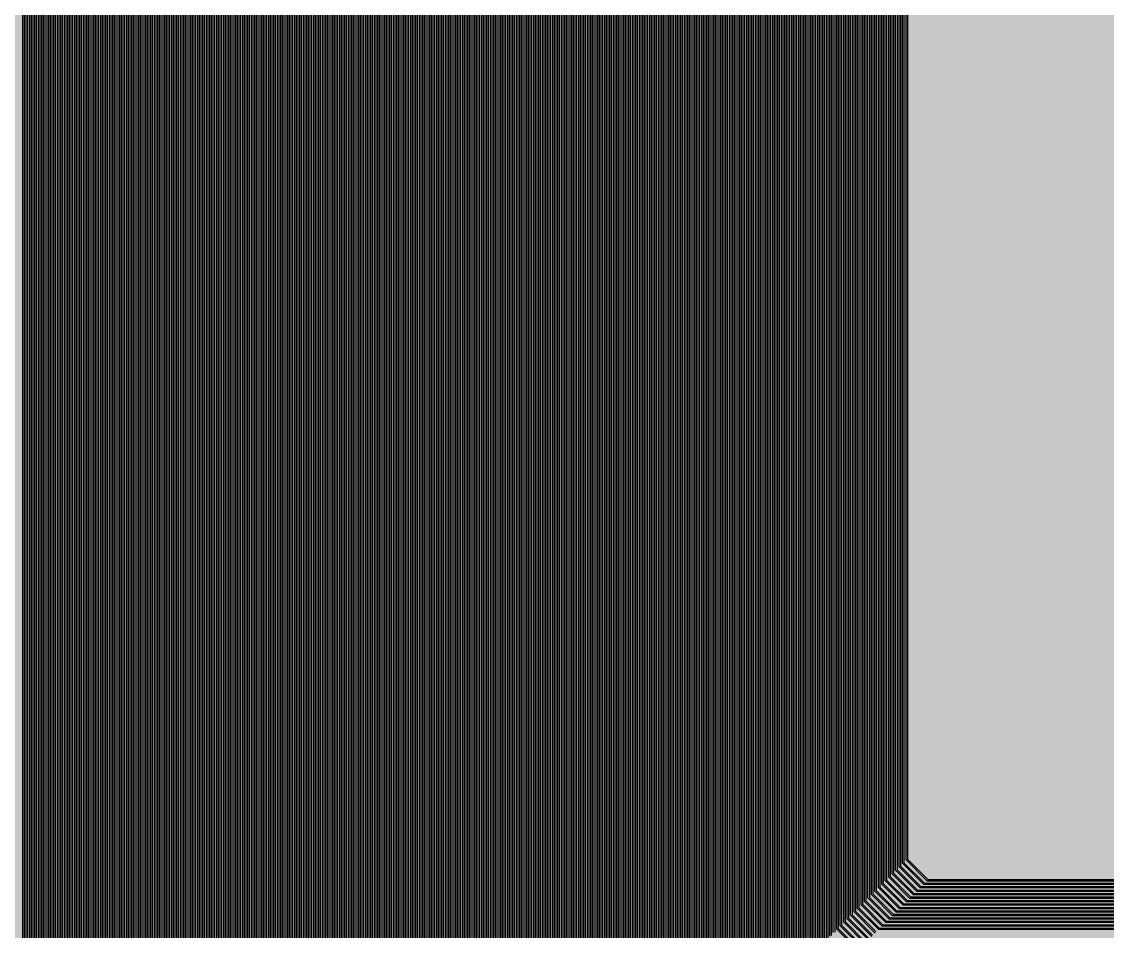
# Model space of a CAD drawing. Header units: metres. Extents: x -7220 to 10980, y -29667 to 1833.
# Drawn here: x 1880 to 3447, y -19165 to -17853 of the extents above; entities that cross this region are included whole.
import ezdxf

# ---------------------------------------------------------------- set-up
doc = ezdxf.new("R2010")
doc.units = ezdxf.units.M
doc.layers.add('Metal1', color=4, linetype='CONTINUOUS')
doc.layers.add('Polyimide', color=7, linetype='CONTINUOUS')

msp = doc.modelspace()

# ---------------------------------------------------------------- hatches: boundary and pattern name
at = {"layer": 'Polyimide'}
msp.add_hatch(color=7, dxfattribs=at).paths.add_polyline_path([(4099.4, -13861.6), (4142.6, -14152.8), (4214.2, -14438.4), (4313.4, -14715.5), (4439.2, -14981.7), (4590.6, -15234.2), (4766, -15470.7), (4963.7, -15688.8), (5181.8, -15886.5), (5418.3, -16061.9), (5670.8, -16213.3), (5936.9, -16339.1), (6214.1, -16438.3), (6499.7, -16509.9), (6790.9, -16553.1), (7085, -16567.5), (9980.4, -16567.5), (10058.8, -16571.4), (10136.4, -16582.9), (10212.6, -16601.9), (10286.5, -16628.4), (10357.5, -16662), (10424.8, -16702.3), (10487.9, -16749.1), (10546.1, -16801.8), (10598.8, -16860), (10645.6, -16923), (10685.9, -16990.4), (10719.5, -17061.4), (10745.9, -17135.3), (10765, -17211.4), (10776.5, -17289.1), (10780.4, -17367.5), (10780.4, -21957.3), (10741.6, -22012.9), (10706, -22070.6), (10673.6, -22130.1), (10644.5, -22191.4), (10618.9, -22254.2), (10596.8, -22318.2), (10578.3, -22383.5), (10563.4, -22449.6), (10552.2, -22516.5), (10544.7, -22583.8), (10541, -22651.5), (10541, -22719.3), (10544.7, -22787), (10552.2, -22854.4), (10563.4, -22921.2), (10578.3, -22987.4), (10596.8, -23052.6), (10618.9, -23116.7), (10644.5, -23179.5), (10673.6, -23240.7), (10706, -23300.3), (10741.6, -23357.9), (10780.4, -23413.5), (10780.4, -28667.5), (10776.5, -28745.9), (10765, -28823.6), (10745.9, -28899.7), (10719.5, -28973.6), (10685.9, -29044.6), (10645.6, -29112), (10598.8, -29175), (10546.1, -29233.2), (10487.9, -29285.9), (10424.8, -29332.7), (10357.5, -29373), (10286.5, -29406.6), (10212.6, -29433.1), (10136.4, -29452.1), (10058.8, -29463.6), (9980.4, -29467.5), (-6219.6, -29467.5), (-6298, -29463.6), (-6375.7, -29452.1), (-6451.9, -29433.1), (-6525.8, -29406.6), (-6596.7, -29373), (-6664.1, -29332.7), (-6727.1, -29285.9), (-6785.3, -29233.2), (-6838, -29175), (-6884.8, -29112), (-6925.2, -29044.6), (-6958.7, -28973.6), (-6985.2, -28899.7), (-7004.3, -28823.6), (-7015.8, -28745.9), (-7019.6, -28667.5), (-7019.6, -23426.3), (-6979.4, -23370.1), (-6942.3, -23311.6), (-6908.7, -23251.2), (-6878.5, -23189), (-6851.8, -23125.1), (-6828.8, -23059.9), (-6809.5, -22993.4), (-6794, -22926), (-6782.4, -22857.8), (-6774.6, -22789.1), (-6770.7, -22720), (-6770.7, -22650.8), (-6774.6, -22581.8), (-6782.4, -22513), (-6794, -22444.8), (-6809.5, -22377.4), (-6828.8, -22311), (-6851.8, -22245.7), (-6878.5, -22181.9), (-6908.7, -22119.7), (-6942.3, -22059.2), (-6979.4, -22000.8), (-7019.6, -21944.5), (-7019.6, -17367.5), (-7015.8, -17289.1), (-7004.3, -17211.4), (-6985.2, -17135.3), (-6958.7, -17061.4), (-6925.2, -16990.4), (-6884.8, -16923), (-6838, -16860), (-6785.3, -16801.8), (-6727.1, -16749.1), (-6664.1, -16702.3), (-6596.7, -16662), (-6525.8, -16628.4), (-6451.9, -16601.9), (-6375.7, -16582.9), (-6298, -16571.4), (-6219.6, -16567.5), (-3314, -16567.5), (-3019.9, -16553.1), (-2728.7, -16509.9), (-2443.1, -16438.3), (-2165.9, -16339.1), (-1899.8, -16213.3), (-1647.3, -16061.9), (-1410.8, -15886.5), (-1192.7, -15688.8), (-995, -15470.7), (-819.6, -15234.2), (-668.2, -14981.7), (-542.4, -14715.5), (-443.2, -14438.4), (-371.6, -14152.8), (-328.4, -13861.6), (-314, -13567.5), (-314, -13373.5), (-317.5, -13328.1), (-327.7, -13283.8), (-344.6, -13241.5), (-367.6, -13202.3), (-396.4, -13167), (-430.1, -13136.5), (-468, -13111.4), (-509.3, -13092.3), (-509.3, -13092.3), (-578.2, -13061.3), (-642.2, -13021.2), (-700.3, -12973), (-751.3, -12917.3), (-794.4, -12855.3), (-828.7, -12788.1), (-853.7, -12716.8), (-868.9, -12642.8), (-874, -12567.5), (-868.9, -12492.2), (-853.7, -12418.2), (-828.7, -12346.9), (-794.4, -12279.7), (-751.3, -12217.7), (-700.3, -12162), (-642.2, -12113.8), (-578.2, -12073.7), (-509.3, -12042.7), (-509.3, -12042.7), (-468, -12023.6), (-430.1, -11998.5), (-396.4, -11968), (-367.6, -11932.7), (-344.6, -11893.5), (-327.7, -11851.2), (-317.5, -11806.9), (-314, -11761.5), (-314, -11074.3), (-317.5, -11028.9), (-327.7, -10984.6), (-344.6, -10942.4), (-367.6, -10903.1), (-396.4, -10867.8), (-430.1, -10837.3), (-468, -10812.2), (-509.3, -10793.2), (-509.3, -10793.2), (-578.2, -10762.1), (-642.2, -10722.1), (-700.3, -10673.8), (-751.3, -10618.1), (-794.4, -10556.1), (-828.7, -10488.9), (-853.7, -10417.6), (-868.9, -10343.7), (-874, -10268.3), (-868.9, -10193), (-853.7, -10119), (-828.7, -10047.8), (-794.4, -9980.5), (-751.3, -9918.5), (-700.3, -9862.9), (-642.2, -9814.6), (-578.2, -9774.6), (-509.3, -9743.5), (-509.3, -9743.5), (-468, -9724.5), (-430.1, -9699.4), (-396.4, -9668.8), (-367.6, -9633.5), (-344.6, -9594.3), (-327.7, -9552), (-317.5, -9507.7), (-314, -9462.4), (-314, -8775.1), (-317.5, -8729.8), (-327.7, -8685.5), (-344.6, -8643.2), (-367.6, -8604), (-396.4, -8568.7), (-430.1, -8538.1), (-468, -8513), (-509.3, -8494), (-509.3, -8494), (-578.2, -8462.9), (-642.2, -8422.9), (-700.3, -8374.6), (-751.3, -8319), (-794.4, -8257), (-828.7, -8189.7), (-853.7, -8118.5), (-868.9, -8044.5), (-874, -7969.2), (-868.9, -7893.8), (-853.7, -7819.9), (-828.7, -7748.6), (-794.4, -7681.4), (-751.3, -7619.4), (-700.3, -7563.7), (-642.2, -7515.4), (-578.2, -7475.4), (-509.3, -7444.3), (-509.3, -7444.3), (-468, -7425.3), (-430.1, -7400.2), (-396.4, -7369.7), (-367.6, -7334.4), (-344.6, -7295.1), (-327.7, -7252.9), (-317.5, -7208.6), (-314, -7163.2), (-314, -6476), (-317.5, -6430.6), (-327.7, -6386.3), (-344.6, -6344), (-367.6, -6304.8), (-396.4, -6269.5), (-430.1, -6239), (-468, -6213.9), (-509.3, -6194.8), (-509.3, -6194.8), (-578.2, -6163.8), (-642.2, -6123.7), (-700.3, -6075.5), (-751.3, -6019.8), (-794.4, -5957.8), (-828.7, -5890.6), (-853.7, -5819.3), (-868.9, -5745.3), (-874, -5670), (-868.9, -5594.7), (-853.7, -5520.7), (-828.7, -5449.4), (-794.4, -5382.2), (-751.3, -5320.2), (-700.3, -5264.5), (-642.2, -5216.3), (-578.2, -5176.2), (-509.3, -5145.2), (-509.3, -5145.2), (-468, -5126.1), (-430.1, -5101), (-396.4, -5070.5), (-367.6, -5035.2), (-344.6, -4996), (-327.7, -4953.7), (-317.5, -4909.4), (-314, -4864), (-314, 380), (-314, 1532.5), (-269, 1532.5), (-268.8, 1525.6), (-268.1, 1518.8), (-267, 1512), (-265.4, 1505.3), (-263.4, 1498.7), (-261, 1492.3), (-258.2, 1486.1), (-254.9, 1480), (-251.3, 1474.2), (-247.3, 1468.6), (-242.9, 1463.3), (-238.2, 1458.3), (-233.2, 1453.6), (-227.9, 1449.2), (-222.3, 1445.2), (-216.5, 1441.6), (-210.4, 1438.3), (-204.2, 1435.5), (-197.8, 1433.1), (-191.2, 1431.1), (-184.5, 1429.5), (-177.7, 1428.4), (-170.9, 1427.7), (-164, 1427.5), (-157.1, 1427.7), (-150.3, 1428.4), (-143.5, 1429.5), (-136.8, 1431.1), (-130.2, 1433.1), (-123.8, 1435.5), (-117.6, 1438.3), (-111.5, 1441.6), (-105.7, 1445.2), (-100.1, 1449.2), (-94.8, 1453.6), (-89.8, 1458.3), (-85.1, 1463.3), (-80.7, 1468.6), (-76.7, 1474.2), (-73.1, 1480), (-69.8, 1486.1), (-67, 1492.3), (-64.6, 1498.7), (-62.6, 1505.3), (-61, 1512), (-59.9, 1518.8), (-59.2, 1525.6), (-59, 1532.5), (1786, 1532.5), (3835, 1532.5), (3835.2, 1539), (3835.9, 1545.6), (3836.9, 1552), (3838.4, 1558.4), (3840.3, 1564.6), (3842.6, 1570.8), (3845.3, 1576.7), (3848.4, 1582.5), (3851.9, 1588.1), (3855.7, 1593.4), (3859.8, 1598.4), (3864.3, 1603.2), (3869.1, 1607.7), (3874.1, 1611.8), (3879.4, 1615.6), (3885, 1619.1), (3890.8, 1622.2), (3896.7, 1624.9), (3902.9, 1627.2), (3909.1, 1629.1), (3915.5, 1630.6), (3921.9, 1631.6), (3928.5, 1632.3), (3935, 1632.5), (3941.5, 1632.3), (3948.1, 1631.6), (3954.5, 1630.6), (3960.9, 1629.1), (3967.1, 1627.2), (3973.3, 1624.9), (3979.2, 1622.2), (3985, 1619.1), (3990.6, 1615.6), (3995.9, 1611.8), (4000.9, 1607.7), (4005.7, 1603.2), (4010.2, 1598.4), (4014.3, 1593.4), (4018.1, 1588.1), (4021.6, 1582.5), (4024.7, 1576.7), (4027.4, 1570.8), (4029.7, 1564.6), (4031.6, 1558.4), (4033.1, 1552), (4034.1, 1545.6), (4034.8, 1539), (4035, 1532.5), (4085, 1532.5), (4085, 380), (4085, 330), (4085, -4864), (4088.5, -4909.4), (4098.7, -4953.7), (4115.6, -4996), (4138.6, -5035.2), (4167.4, -5070.5), (4201.1, -5101), (4239, -5126.1), (4280.3, -5145.2), (4280.3, -5145.2), (4349.2, -5176.2), (4413.2, -5216.3), (4471.3, -5264.5), (4522.3, -5320.2), (4565.4, -5382.2), (4599.7, -5449.4), (4624.7, -5520.7), (4639.9, -5594.7), (4645, -5670), (4639.9, -5745.3), (4624.7, -5819.3), (4599.7, -5890.6), (4565.4, -5957.8), (4522.3, -6019.8), (4471.3, -6075.5), (4413.2, -6123.7), (4349.2, -6163.8), (4280.3, -6194.8), (4239, -6213.9), (4201.1, -6239), (4167.4, -6269.5), (4138.6, -6304.8), (4115.6, -6344), (4098.7, -6386.3), (4088.5, -6430.6), (4085, -6476), (4085, -13567.5), (4099.4, -13861.6)])

# ---------------------------------------------------------------- linework, layer by layer
at = {"layer": 'Metal1'}
for points in [[(1881.9, -28377.4), (1881.9, -18191.7), (1881.9, -17704.2)], [(1883.9, -17704.2), (1883.9, -18191.7), (1883.9, -28376.6)], [(1886.9, -28372.4), (1886.9, -18191.7), (1886.9, -17704.2)], [(1888.9, -17704.2), (1888.9, -18191.7), (1888.9, -28371.6)], [(1891.9, -28367.4), (1891.9, -18191.7), (1891.9, -17704.2)], [(1893.9, -17704.2), (1893.9, -18191.7), (1893.9, -28366.6)], [(1896.9, -28362.4), (1896.9, -18191.7), (1896.9, -17704.2)], [(1898.9, -17704.2), (1898.9, -18191.7), (1898.9, -28361.6)], [(1901.9, -28357.4), (1901.9, -18191.7), (1901.9, -17704.2)], [(1903.9, -17704.2), (1903.9, -18191.7), (1903.9, -28356.6)], [(1906.9, -28352.4), (1906.9, -18191.7), (1906.9, -17704.2)], [(1908.9, -17704.2), (1908.9, -18191.7), (1908.9, -28351.6)], [(1911.9, -28347.4), (1911.9, -18191.7), (1911.9, -17704.2)], [(1913.9, -17704.2), (1913.9, -18191.7), (1913.9, -28346.6)], [(1916.9, -28342.4), (1916.9, -18191.7), (1916.9, -17704.2)], [(1918.9, -17704.2), (1918.9, -18191.7), (1918.9, -28341.6)], [(1921.9, -28337.4), (1921.9, -18191.7), (1921.9, -17704.2)], [(1923.9, -17704.2), (1923.9, -18191.7), (1923.9, -28336.6)], [(1926.9, -28332.4), (1926.9, -18191.7), (1926.9, -17704.2)], [(1928.9, -17704.2), (1928.9, -18191.7), (1928.9, -28331.6)], [(1931.9, -28327.4), (1931.9, -18191.7), (1931.9, -17704.2)], [(1933.9, -17704.2), (1933.9, -18191.7), (1933.9, -28326.6)], [(1936.9, -28322.4), (1936.9, -18191.7), (1936.9, -17704.2)], [(1938.9, -17704.2), (1938.9, -18191.7), (1938.9, -28321.6)], [(1941.9, -28317.4), (1941.9, -18191.7), (1941.9, -17704.2)], [(1943.9, -17704.2), (1943.9, -18191.7), (1943.9, -28316.6)], [(1946.9, -28312.4), (1946.9, -18191.7), (1946.9, -17704.2)], [(1948.9, -17704.2), (1948.9, -18191.7), (1948.9, -28311.6)], [(1951.9, -28307.4), (1951.9, -18191.7), (1951.9, -17704.2)], [(1953.9, -17704.2), (1953.9, -18191.7), (1953.9, -28306.6)], [(1956.9, -28302.4), (1956.9, -18191.7), (1956.9, -17704.2)], [(1958.9, -17704.2), (1958.9, -18191.7), (1958.9, -28301.6)], [(1961.9, -28297.4), (1961.9, -18191.7), (1961.9, -17704.2)], [(1963.9, -17704.2), (1963.9, -18191.7), (1963.9, -28296.6)], [(1966.9, -28292.4), (1966.9, -18191.7), (1966.9, -17704.2)], [(1968.9, -17704.2), (1968.9, -18191.7), (1968.9, -28291.6)], [(1971.9, -28287.4), (1971.9, -18191.7), (1971.9, -17704.2)], [(1973.9, -17704.2), (1973.9, -18191.7), (1973.9, -28286.6)], [(1976.9, -28282.4), (1976.9, -18191.7), (1976.9, -17704.2)], [(1978.9, -17704.2), (1978.9, -18191.7), (1978.9, -28281.6)], [(1981.9, -28277.4), (1981.9, -18191.7), (1981.9, -17704.2)], [(1983.9, -17704.2), (1983.9, -18191.7), (1983.9, -28276.6)], [(1986.9, -28272.4), (1986.9, -18191.7), (1986.9, -17704.2)], [(1988.9, -17704.2), (1988.9, -18191.7), (1988.9, -28271.6)], [(1991.9, -28267.4), (1991.9, -18191.7), (1991.9, -17704.2)], [(1993.9, -17704.2), (1993.9, -18191.7), (1993.9, -28266.6)], [(1996.9, -28262.4), (1996.9, -18191.7), (1996.9, -17704.2)], [(1998.9, -17704.2), (1998.9, -18191.7), (1998.9, -28261.6)], [(2001.9, -28257.4), (2001.9, -18191.7), (2001.9, -17704.2)], [(2003.9, -17704.2), (2003.9, -18191.7), (2003.9, -28256.6)], [(2006.9, -28252.4), (2006.9, -18191.7), (2006.9, -17704.2)], [(2008.9, -17704.2), (2008.9, -18191.7), (2008.9, -28251.6)], [(2011.9, -28247.4), (2011.9, -18191.7), (2011.9, -17704.2)], [(2013.9, -17704.2), (2013.9, -18191.7), (2013.9, -28246.6)], [(2016.9, -28242.4), (2016.9, -18191.7), (2016.9, -17704.2)], [(2018.9, -17704.2), (2018.9, -18191.7), (2018.9, -28241.6)], [(2021.9, -28237.4), (2021.9, -18191.7), (2021.9, -17704.2)], [(2023.9, -17704.2), (2023.9, -18191.7), (2023.9, -28236.6)], [(2026.9, -28232.4), (2026.9, -18191.7), (2026.9, -17704.2)], [(2028.9, -17704.2), (2028.9, -18191.7), (2028.9, -28231.6)], [(2031.9, -28227.4), (2031.9, -18191.7), (2031.9, -17704.2)], [(2033.9, -17704.2), (2033.9, -18191.7), (2033.9, -28226.6)], [(2036.9, -28222.4), (2036.9, -18191.7), (2036.9, -17704.2)], [(2038.9, -17704.2), (2038.9, -18191.7), (2038.9, -28221.6)], [(2041.9, -28217.4), (2041.9, -18191.7), (2041.9, -17704.2)], [(2043.9, -17704.2), (2043.9, -18191.7), (2043.9, -28216.6)], [(2046.9, -28212.4), (2046.9, -18191.7), (2046.9, -17704.2)], [(2048.9, -17704.2), (2048.9, -18191.7), (2048.9, -28211.6)], [(2051.9, -28207.4), (2051.9, -18191.7), (2051.9, -17704.2)], [(2053.9, -17704.2), (2053.9, -18191.7), (2053.9, -28206.6)], [(2056.9, -28202.4), (2056.9, -18191.7), (2056.9, -17704.2)], [(2058.9, -17704.2), (2058.9, -18191.7), (2058.9, -28201.6)], [(2061.9, -28197.4), (2061.9, -18191.7), (2061.9, -17704.2)], [(2063.9, -17704.2), (2063.9, -18191.7), (2063.9, -28196.6)], [(2066.9, -28192.4), (2066.9, -18191.7), (2066.9, -17704.2)], [(2068.9, -17704.2), (2068.9, -18191.7), (2068.9, -28191.6)], [(2071.9, -28187.4), (2071.9, -18191.7), (2071.9, -17704.2)], [(2073.9, -17704.2), (2073.9, -18191.7), (2073.9, -28186.6)], [(2076.9, -28182.4), (2076.9, -18191.7), (2076.9, -17704.2)], [(2078.9, -17704.2), (2078.9, -18191.7), (2078.9, -28181.6)], [(2081.9, -28177.4), (2081.9, -18191.7), (2081.9, -17704.2)], [(2083.9, -17704.2), (2083.9, -18191.7), (2083.9, -28176.6)], [(2086.9, -28172.4), (2086.9, -18191.7), (2086.9, -17704.2)], [(2088.9, -17704.2), (2088.9, -18191.7), (2088.9, -28171.6)], [(2091.9, -28167.4), (2091.9, -18191.7), (2091.9, -17704.2)], [(2093.9, -17704.2), (2093.9, -18191.7), (2093.9, -28166.6)], [(2096.9, -28162.4), (2096.9, -18191.7), (2096.9, -17704.2)], [(2098.9, -17704.2), (2098.9, -18191.7), (2098.9, -28161.6)], [(2101.9, -28157.4), (2101.9, -18191.7), (2101.9, -17704.2)], [(2103.9, -17704.2), (2103.9, -18191.7), (2103.9, -28156.6)], [(2106.9, -28152.4), (2106.9, -18191.7), (2106.9, -17704.2)], [(2108.9, -17704.2), (2108.9, -18191.7), (2108.9, -28151.6)], [(2111.9, -28147.4), (2111.9, -18191.7), (2111.9, -17704.2)], [(2113.9, -17704.2), (2113.9, -18191.7), (2113.9, -28146.6)], [(2116.9, -28142.4), (2116.9, -18191.7), (2116.9, -17704.2)], [(2118.9, -17704.2), (2118.9, -18191.7), (2118.9, -28141.6)], [(2121.9, -28137.4), (2121.9, -18191.7), (2121.9, -17704.2)], [(2123.9, -17704.2), (2123.9, -18191.7), (2123.9, -28136.6)], [(2126.9, -28132.4), (2126.9, -18191.7), (2126.9, -17704.2)], [(2128.9, -17704.2), (2128.9, -18191.7), (2128.9, -28131.6)], [(2131.9, -28127.4), (2131.9, -18191.7), (2131.9, -17704.2)], [(2133.9, -17704.2), (2133.9, -18191.7), (2133.9, -28126.6)], [(2136.9, -28122.4), (2136.9, -18191.7), (2136.9, -17704.2)], [(2138.9, -17704.2), (2138.9, -18191.7), (2138.9, -28121.6)], [(2141.9, -28117.4), (2141.9, -18191.7), (2141.9, -17704.2)], [(2143.9, -17704.2), (2143.9, -18191.7), (2143.9, -28116.6)], [(2146.9, -28112.4), (2146.9, -18191.7), (2146.9, -17704.2)], [(2148.9, -17704.2), (2148.9, -18191.7), (2148.9, -28111.6)], [(2151.9, -28107.4), (2151.9, -18191.7), (2151.9, -17704.2)], [(2153.9, -17704.2), (2153.9, -18191.7), (2153.9, -28106.6)], [(2156.9, -28102.4), (2156.9, -18191.7), (2156.9, -17704.2)], [(2158.9, -17704.2), (2158.9, -18191.7), (2158.9, -28101.6)], [(2161.9, -28097.4), (2161.9, -18191.7), (2161.9, -17704.2)], [(2163.9, -17704.2), (2163.9, -18191.7), (2163.9, -28096.6)], [(2166.9, -28092.4), (2166.9, -18191.7), (2166.9, -17704.2)], [(2168.9, -17704.2), (2168.9, -18191.7), (2168.9, -28091.6)], [(2171.9, -28087.4), (2171.9, -18191.7), (2171.9, -17704.2)], [(2173.9, -17704.2), (2173.9, -18191.7), (2173.9, -28086.6)], [(2176.9, -28082.4), (2176.9, -18191.7), (2176.9, -17704.2)], [(2178.9, -17704.2), (2178.9, -18191.7), (2178.9, -28081.6)], [(2181.9, -28077.4), (2181.9, -18191.7), (2181.9, -17704.2)], [(2183.9, -17704.2), (2183.9, -18191.7), (2183.9, -28076.6)], [(2186.9, -28072.4), (2186.9, -18191.7), (2186.9, -17704.2)], [(2188.9, -17704.2), (2188.9, -18191.7), (2188.9, -28071.6)], [(2191.9, -28067.4), (2191.9, -18191.7), (2191.9, -17704.2)], [(2193.9, -17704.2), (2193.9, -18191.7), (2193.9, -28066.6)], [(2196.9, -28062.4), (2196.9, -18191.7), (2196.9, -17704.2)], [(2198.9, -17704.2), (2198.9, -18191.7), (2198.9, -28061.6)], [(2201.9, -25377.4), (2201.9, -18191.7), (2201.9, -17704.2)], [(2203.9, -17704.2), (2203.9, -18191.7), (2203.9, -25376.6)], [(2206.9, -25372.4), (2206.9, -18191.7), (2206.9, -17704.2)], [(2208.9, -17704.2), (2208.9, -18191.7), (2208.9, -25371.6)], [(2211.9, -25367.4), (2211.9, -18191.7), (2211.9, -17704.2)], [(2213.9, -17704.2), (2213.9, -18191.7), (2213.9, -25366.6)], [(2216.9, -25362.4), (2216.9, -18191.7), (2216.9, -17704.2)], [(2218.9, -17704.2), (2218.9, -18191.7), (2218.9, -25361.6)], [(2221.9, -25357.4), (2221.9, -18191.7), (2221.9, -17704.2)], [(2223.9, -17704.2), (2223.9, -18191.7), (2223.9, -25356.6)], [(2226.9, -25352.4), (2226.9, -18191.7), (2226.9, -17704.2)], [(2228.9, -17704.2), (2228.9, -18191.7), (2228.9, -25351.6)], [(2231.9, -25347.4), (2231.9, -18191.7), (2231.9, -17704.2)], [(2233.9, -17704.2), (2233.9, -18191.7), (2233.9, -25346.6)], [(2236.9, -25342.4), (2236.9, -18191.7), (2236.9, -17704.2)], [(2238.9, -17704.2), (2238.9, -18191.7), (2238.9, -25341.6)], [(2241.9, -25337.4), (2241.9, -18191.7), (2241.9, -17704.2)], [(2243.9, -17704.2), (2243.9, -18191.7), (2243.9, -25336.6)], [(2246.9, -25332.4), (2246.9, -18191.7), (2246.9, -17704.2)], [(2248.9, -17704.2), (2248.9, -18191.7), (2248.9, -25331.6)], [(2251.9, -25327.4), (2251.9, -18191.7), (2251.9, -17704.2)], [(2253.9, -17704.2), (2253.9, -18191.7), (2253.9, -25326.6)], [(2256.9, -25322.4), (2256.9, -18191.7), (2256.9, -17704.2)], [(2258.9, -17704.2), (2258.9, -18191.7), (2258.9, -25321.6)], [(2261.9, -25317.4), (2261.9, -18191.7), (2261.9, -17704.2)], [(2263.9, -17704.2), (2263.9, -18191.7), (2263.9, -25316.6)], [(2266.9, -25312.4), (2266.9, -18191.7), (2266.9, -17704.2)], [(2268.9, -17704.2), (2268.9, -18191.7), (2268.9, -25311.6)], [(2271.9, -25307.4), (2271.9, -18191.7), (2271.9, -17704.2)], [(2273.9, -17704.2), (2273.9, -18191.7), (2273.9, -25306.6)], [(2276.9, -25302.4), (2276.9, -18191.7), (2276.9, -17704.2)], [(2278.9, -17704.2), (2278.9, -18191.7), (2278.9, -25301.6)], [(2281.9, -25297.4), (2281.9, -18191.7), (2281.9, -17704.2)], [(2283.9, -17704.2), (2283.9, -18191.7), (2283.9, -25296.6)], [(2286.9, -25292.4), (2286.9, -18191.7), (2286.9, -17704.2)], [(2288.9, -17704.2), (2288.9, -18191.7), (2288.9, -25291.6)], [(2291.9, -25287.4), (2291.9, -18191.7), (2291.9, -17704.2)], [(2293.9, -17704.2), (2293.9, -18191.7), (2293.9, -25286.6)], [(2296.9, -25282.4), (2296.9, -18191.7), (2296.9, -17704.2)], [(2298.9, -17704.2), (2298.9, -18191.7), (2298.9, -25281.6)], [(2301.9, -25277.4), (2301.9, -18191.7), (2301.9, -17704.2)], [(2303.9, -17704.2), (2303.9, -18191.7), (2303.9, -25276.6)], [(2306.9, -25272.4), (2306.9, -18191.7), (2306.9, -17704.2)], [(2308.9, -17704.2), (2308.9, -18191.7), (2308.9, -25271.6)], [(2311.9, -25267.4), (2311.9, -18191.7), (2311.9, -17704.2)], [(2313.9, -17704.2), (2313.9, -18191.7), (2313.9, -25266.6)], [(2316.9, -25262.4), (2316.9, -18191.7), (2316.9, -17704.2)], [(2318.9, -17704.2), (2318.9, -18191.7), (2318.9, -25261.6)], [(2321.9, -25257.4), (2321.9, -18191.7), (2321.9, -17704.2)], [(2323.9, -17704.2), (2323.9, -18191.7), (2323.9, -25256.6)], [(2326.9, -25252.4), (2326.9, -18191.7), (2326.9, -17704.2)], [(2328.9, -17704.2), (2328.9, -18191.7), (2328.9, -25251.6)], [(2331.9, -25247.4), (2331.9, -18191.7), (2331.9, -17704.2)], [(2333.9, -17704.2), (2333.9, -18191.7), (2333.9, -25246.6)], [(2336.9, -25242.4), (2336.9, -18191.7), (2336.9, -17704.2)], [(2338.9, -17704.2), (2338.9, -18191.7), (2338.9, -25241.6)], [(2341.9, -25237.4), (2341.9, -18191.7), (2341.9, -17704.2)], [(2343.9, -17704.2), (2343.9, -18191.7), (2343.9, -25236.6)], [(2346.9, -25232.4), (2346.9, -18191.7), (2346.9, -17704.2)], [(2348.9, -17704.2), (2348.9, -18191.7), (2348.9, -25231.6)], [(2351.9, -25227.4), (2351.9, -18191.7), (2351.9, -17704.2)], [(2353.9, -17704.2), (2353.9, -18191.7), (2353.9, -25226.6)], [(2356.9, -25222.4), (2356.9, -18191.7), (2356.9, -17704.2)], [(2358.9, -17704.2), (2358.9, -18191.7), (2358.9, -25221.6)], [(2361.9, -25217.4), (2361.9, -18191.7), (2361.9, -17704.2)], [(2363.9, -17704.2), (2363.9, -18191.7), (2363.9, -25216.6)], [(2366.9, -25212.4), (2366.9, -18191.7), (2366.9, -17704.2)], [(2368.9, -17704.2), (2368.9, -18191.7), (2368.9, -25211.6)], [(2371.9, -25207.4), (2371.9, -18191.7), (2371.9, -17704.2)], [(2373.9, -17704.2), (2373.9, -18191.7), (2373.9, -25206.6)], [(2376.9, -25202.4), (2376.9, -18191.7), (2376.9, -17704.2)], [(2378.9, -17704.2), (2378.9, -18191.7), (2378.9, -25201.6)], [(2381.9, -25197.4), (2381.9, -18191.7), (2381.9, -17704.2)], [(2383.9, -17704.2), (2383.9, -18191.7), (2383.9, -25196.6)], [(2386.9, -25192.4), (2386.9, -18191.7), (2386.9, -17704.2)], [(2388.9, -17704.2), (2388.9, -18191.7), (2388.9, -25191.6)], [(2391.9, -25187.4), (2391.9, -18191.7), (2391.9, -17704.2)], [(2393.9, -17704.2), (2393.9, -18191.7), (2393.9, -25186.6)], [(2396.9, -25182.4), (2396.9, -18191.7), (2396.9, -17704.2)], [(2398.9, -17704.2), (2398.9, -18191.7), (2398.9, -25181.6)], [(2401.9, -25177.4), (2401.9, -18191.7), (2401.9, -17704.2)], [(2403.9, -17704.2), (2403.9, -18191.7), (2403.9, -25176.6)], [(2406.9, -25172.4), (2406.9, -18191.7), (2406.9, -17704.2)], [(2408.9, -17704.2), (2408.9, -18191.7), (2408.9, -25171.6)], [(2411.9, -25167.4), (2411.9, -18191.7), (2411.9, -17704.2)], [(2413.9, -17704.2), (2413.9, -18191.7), (2413.9, -25166.6)], [(2416.9, -25162.4), (2416.9, -18191.7), (2416.9, -17704.2)], [(2418.9, -17704.2), (2418.9, -18191.7), (2418.9, -25161.6)], [(2421.9, -25157.4), (2421.9, -18191.7), (2421.9, -17704.2)], [(2423.9, -17704.2), (2423.9, -18191.7), (2423.9, -25156.6)], [(2426.9, -25152.4), (2426.9, -18191.7), (2426.9, -17704.2)], [(2428.9, -17704.2), (2428.9, -18191.7), (2428.9, -25151.6)], [(2431.9, -25147.4), (2431.9, -18191.7), (2431.9, -17704.2)], [(2433.9, -17704.2), (2433.9, -18191.7), (2433.9, -25146.6)], [(2436.9, -25142.4), (2436.9, -18191.7), (2436.9, -17704.2)], [(2438.9, -17704.2), (2438.9, -18191.7), (2438.9, -25141.6)], [(2441.9, -25137.4), (2441.9, -18191.7), (2441.9, -17704.2)], [(2443.9, -17704.2), (2443.9, -18191.7), (2443.9, -25136.6)], [(2446.9, -25132.4), (2446.9, -18191.7), (2446.9, -17704.2)], [(2448.9, -17704.2), (2448.9, -18191.7), (2448.9, -25131.6)], [(2451.9, -25127.4), (2451.9, -18191.7), (2451.9, -17704.2)], [(2453.9, -17704.2), (2453.9, -18191.7), (2453.9, -25126.6)], [(2456.9, -25122.4), (2456.9, -18191.7), (2456.9, -17704.2)], [(2458.9, -17704.2), (2458.9, -18191.7), (2458.9, -25121.6)], [(2461.9, -25117.4), (2461.9, -18191.7), (2461.9, -17704.2)], [(2463.9, -17704.2), (2463.9, -18191.7), (2463.9, -25116.6)], [(2466.9, -25112.4), (2466.9, -18191.7), (2466.9, -17704.2)], [(2468.9, -17704.2), (2468.9, -18191.7), (2468.9, -25111.6)], [(2471.9, -25107.4), (2471.9, -18191.7), (2471.9, -17704.2)], [(2473.9, -17704.2), (2473.9, -18191.7), (2473.9, -25106.6)], [(2476.9, -25102.4), (2476.9, -18191.7), (2476.9, -17704.2)], [(2478.9, -17704.2), (2478.9, -18191.7), (2478.9, -25101.6)], [(2481.9, -25097.4), (2481.9, -18191.7), (2481.9, -17704.2)], [(2483.9, -17704.2), (2483.9, -18191.7), (2483.9, -25096.6)], [(2486.9, -25092.4), (2486.9, -18191.7), (2486.9, -17704.2)], [(2488.9, -17704.2), (2488.9, -18191.7), (2488.9, -25091.6)], [(2491.9, -25087.4), (2491.9, -18191.7), (2491.9, -17704.2)], [(2493.9, -17704.2), (2493.9, -18191.7), (2493.9, -25086.6)], [(2496.9, -25082.4), (2496.9, -18191.7), (2496.9, -17704.2)], [(2498.9, -17704.2), (2498.9, -18191.7), (2498.9, -25081.6)], [(2501.9, -25077.4), (2501.9, -18191.7), (2501.9, -17704.2)], [(2503.9, -17704.2), (2503.9, -18191.7), (2503.9, -25076.6)], [(2506.9, -25072.4), (2506.9, -18191.7), (2506.9, -17704.2)], [(2508.9, -17704.2), (2508.9, -18191.7), (2508.9, -25071.6)], [(2511.9, -25067.4), (2511.9, -18191.7), (2511.9, -17704.2)], [(2513.9, -17704.2), (2513.9, -18191.7), (2513.9, -25066.6)], [(2516.9, -25062.4), (2516.9, -18191.7), (2516.9, -17704.2)], [(2518.9, -17704.2), (2518.9, -18191.7), (2518.9, -25061.6)], [(2521.9, -22377.4), (2521.9, -18191.7), (2521.9, -17704.2)], [(2523.9, -17704.2), (2523.9, -18191.7), (2523.9, -22376.6)], [(2526.9, -22372.4), (2526.9, -18191.7), (2526.9, -17704.2)], [(2528.9, -17704.2), (2528.9, -18191.7), (2528.9, -22371.6)], [(2531.9, -22367.4), (2531.9, -18191.7), (2531.9, -17704.2)], [(2533.9, -17704.2), (2533.9, -18191.7), (2533.9, -22366.6)], [(2536.9, -22362.4), (2536.9, -18191.7), (2536.9, -17704.2)], [(2538.9, -17704.2), (2538.9, -18191.7), (2538.9, -22361.6)], [(2541.9, -22357.4), (2541.9, -18191.7), (2541.9, -17704.2)], [(2543.9, -17704.2), (2543.9, -18191.7), (2543.9, -22356.6)], [(2546.9, -22352.4), (2546.9, -18191.7), (2546.9, -17704.2)], [(2548.9, -17704.2), (2548.9, -18191.7), (2548.9, -22351.6)], [(2551.9, -22347.4), (2551.9, -18191.7), (2551.9, -17704.2)], [(2553.9, -17704.2), (2553.9, -18191.7), (2553.9, -22346.6)], [(2556.9, -22342.4), (2556.9, -18191.7), (2556.9, -17704.2)], [(2558.9, -17704.2), (2558.9, -18191.7), (2558.9, -22341.6)], [(2561.9, -22337.4), (2561.9, -18191.7), (2561.9, -17704.2)], [(2563.9, -17704.2), (2563.9, -18191.7), (2563.9, -22336.6)], [(2566.9, -22332.4), (2566.9, -18191.7), (2566.9, -17704.2)], [(2568.9, -17704.2), (2568.9, -18191.7), (2568.9, -22331.6)], [(2571.9, -22327.4), (2571.9, -18191.7), (2571.9, -17704.2)], [(2573.9, -17704.2), (2573.9, -18191.7), (2573.9, -22326.6)], [(2576.9, -22322.4), (2576.9, -18191.7), (2576.9, -17704.2)], [(2578.9, -17704.2), (2578.9, -18191.7), (2578.9, -22321.6)], [(2581.9, -22317.4), (2581.9, -18191.7), (2581.9, -17704.2)], [(2583.9, -17704.2), (2583.9, -18191.7), (2583.9, -22316.6)], [(2586.9, -22312.4), (2586.9, -18191.7), (2586.9, -17704.2)], [(2588.9, -17704.2), (2588.9, -18191.7), (2588.9, -22311.6)], [(2591.9, -22307.4), (2591.9, -18191.7), (2591.9, -17704.2)], [(2593.9, -17704.2), (2593.9, -18191.7), (2593.9, -22306.6)], [(2596.9, -22302.4), (2596.9, -18191.7), (2596.9, -17704.2)], [(2598.9, -17704.2), (2598.9, -18191.7), (2598.9, -22301.6)], [(2601.9, -22297.4), (2601.9, -18191.7), (2601.9, -17704.2)], [(2603.9, -17704.2), (2603.9, -18191.7), (2603.9, -22296.6)], [(2606.9, -22292.4), (2606.9, -18191.7), (2606.9, -17704.2)], [(2608.9, -17704.2), (2608.9, -18191.7), (2608.9, -22291.6)], [(2611.9, -22287.4), (2611.9, -18191.7), (2611.9, -17704.2)], [(2613.9, -17704.2), (2613.9, -18191.7), (2613.9, -22286.6)], [(2616.9, -22282.4), (2616.9, -18191.7), (2616.9, -17704.2)], [(2618.9, -17704.2), (2618.9, -18191.7), (2618.9, -22281.6)], [(2621.9, -22277.4), (2621.9, -18191.7), (2621.9, -17704.2)], [(2623.9, -17704.2), (2623.9, -18191.7), (2623.9, -22276.6)], [(2626.9, -22272.4), (2626.9, -18191.7), (2626.9, -17704.2)], [(2628.9, -17704.2), (2628.9, -18191.7), (2628.9, -22271.6)], [(2631.9, -22267.4), (2631.9, -18191.7), (2631.9, -17704.2)], [(2633.9, -17704.2), (2633.9, -18191.7), (2633.9, -22266.6)], [(2636.9, -22262.4), (2636.9, -18191.7), (2636.9, -17704.2)], [(2638.9, -17704.2), (2638.9, -18191.7), (2638.9, -22261.6)], [(2641.9, -22257.4), (2641.9, -18191.7), (2641.9, -17704.2)], [(2643.9, -17704.2), (2643.9, -18191.7), (2643.9, -22256.6)], [(2646.9, -22252.4), (2646.9, -18191.7), (2646.9, -17704.2)], [(2648.9, -17704.2), (2648.9, -18191.7), (2648.9, -22251.6)], [(2651.9, -22247.4), (2651.9, -18191.7), (2651.9, -17704.2)], [(2653.9, -17704.2), (2653.9, -18191.7), (2653.9, -22246.6)], [(2656.9, -22242.4), (2656.9, -18191.7), (2656.9, -17704.2)], [(2658.9, -17704.2), (2658.9, -18191.7), (2658.9, -22241.6)], [(2661.9, -22237.4), (2661.9, -18191.7), (2661.9, -17704.2)], [(2663.9, -17704.2), (2663.9, -18191.7), (2663.9, -22236.6)], [(2666.9, -22232.4), (2666.9, -18191.7), (2666.9, -17704.2)], [(2668.9, -17704.2), (2668.9, -18191.7), (2668.9, -22231.6)], [(2671.9, -22227.4), (2671.9, -18191.7), (2671.9, -17704.2)], [(2673.9, -17704.2), (2673.9, -18191.7), (2673.9, -22226.6)], [(2676.9, -22222.4), (2676.9, -18191.7), (2676.9, -17704.2)], [(2678.9, -17704.2), (2678.9, -18191.7), (2678.9, -22221.6)], [(2681.9, -22217.4), (2681.9, -18191.7), (2681.9, -17704.2)], [(2683.9, -17704.2), (2683.9, -18191.7), (2683.9, -22216.6)], [(2686.9, -22212.4), (2686.9, -18191.7), (2686.9, -17704.2)], [(2688.9, -17704.2), (2688.9, -18191.7), (2688.9, -22211.6)], [(2691.9, -22207.4), (2691.9, -18191.7), (2691.9, -17704.2)], [(2693.9, -17704.2), (2693.9, -18191.7), (2693.9, -22206.6)], [(2696.9, -22202.4), (2696.9, -18191.7), (2696.9, -17704.2)], [(2698.9, -17704.2), (2698.9, -18191.7), (2698.9, -22201.6)], [(2701.9, -22197.4), (2701.9, -18191.7), (2701.9, -17704.2)], [(2703.9, -17704.2), (2703.9, -18191.7), (2703.9, -22196.6)], [(2706.9, -22192.4), (2706.9, -18191.7), (2706.9, -17704.2)], [(2708.9, -17704.2), (2708.9, -18191.7), (2708.9, -22191.6)], [(2711.9, -22187.4), (2711.9, -18191.7), (2711.9, -17704.2)], [(2713.9, -17704.2), (2713.9, -18191.7), (2713.9, -22186.6)], [(2716.9, -22182.4), (2716.9, -18191.7), (2716.9, -17704.2)], [(2718.9, -17704.2), (2718.9, -18191.7), (2718.9, -22181.6)], [(2721.9, -22177.4), (2721.9, -18191.7), (2721.9, -17704.2)], [(2723.9, -17704.2), (2723.9, -18191.7), (2723.9, -22176.6)], [(2726.9, -22172.4), (2726.9, -18191.7), (2726.9, -17704.2)], [(2728.9, -17704.2), (2728.9, -18191.7), (2728.9, -22171.6)], [(2731.9, -22167.4), (2731.9, -18191.7), (2731.9, -17704.2)], [(2733.9, -17704.2), (2733.9, -18191.7), (2733.9, -22166.6)], [(2736.9, -22162.4), (2736.9, -18191.7), (2736.9, -17704.2)], [(2738.9, -17704.2), (2738.9, -18191.7), (2738.9, -22161.6)], [(2741.9, -22157.4), (2741.9, -18191.7), (2741.9, -17704.2)], [(2743.9, -17704.2), (2743.9, -18191.7), (2743.9, -22156.6)], [(2746.9, -22152.4), (2746.9, -18191.7), (2746.9, -17704.2)], [(2748.9, -17704.2), (2748.9, -18191.7), (2748.9, -22151.6)], [(2751.9, -22147.4), (2751.9, -18191.7), (2751.9, -17704.2)], [(2753.9, -17704.2), (2753.9, -18191.7), (2753.9, -22146.6)], [(2756.9, -22142.4), (2756.9, -18191.7), (2756.9, -17704.2)], [(2758.9, -17704.2), (2758.9, -18191.7), (2758.9, -22141.6)], [(2761.9, -22137.4), (2761.9, -18191.7), (2761.9, -17704.2)], [(2763.9, -17704.2), (2763.9, -18191.7), (2763.9, -22136.6)], [(2766.9, -22132.4), (2766.9, -18191.7), (2766.9, -17704.2)], [(2768.9, -17704.2), (2768.9, -18191.7), (2768.9, -22131.6)], [(2771.9, -22127.4), (2771.9, -18191.7), (2771.9, -17704.2)], [(2773.9, -17704.2), (2773.9, -18191.7), (2773.9, -22126.6)], [(2776.9, -22122.4), (2776.9, -18191.7), (2776.9, -17704.2)], [(2778.9, -17704.2), (2778.9, -18191.7), (2778.9, -22121.6)], [(2781.9, -22117.4), (2781.9, -18191.7), (2781.9, -17704.2)], [(2783.9, -17704.2), (2783.9, -18191.7), (2783.9, -22116.6)], [(2786.9, -22112.4), (2786.9, -18191.7), (2786.9, -17704.2)], [(2788.9, -17704.2), (2788.9, -18191.7), (2788.9, -22111.6)], [(2791.9, -22107.4), (2791.9, -18191.7), (2791.9, -17704.2)], [(2793.9, -17704.2), (2793.9, -18191.7), (2793.9, -22106.6)], [(2796.9, -22102.4), (2796.9, -18191.7), (2796.9, -17704.2)], [(2798.9, -17704.2), (2798.9, -18191.7), (2798.9, -22101.6)], [(2801.9, -22097.4), (2801.9, -18191.7), (2801.9, -17704.2)], [(2803.9, -17704.2), (2803.9, -18191.7), (2803.9, -22096.6)], [(2806.9, -22092.4), (2806.9, -18191.7), (2806.9, -17704.2)], [(2808.9, -17704.2), (2808.9, -18191.7), (2808.9, -22091.6)], [(2811.9, -22087.4), (2811.9, -18191.7), (2811.9, -17704.2)], [(2813.9, -17704.2), (2813.9, -18191.7), (2813.9, -22086.6)], [(2816.9, -22082.4), (2816.9, -18191.7), (2816.9, -17704.2)], [(2818.9, -17704.2), (2818.9, -18191.7), (2818.9, -22081.6)], [(2821.9, -22077.4), (2821.9, -18191.7), (2821.9, -17704.2)], [(2823.9, -17704.2), (2823.9, -18191.7), (2823.9, -22076.6)], [(2826.9, -22072.4), (2826.9, -18191.7), (2826.9, -17704.2)], [(2828.9, -17704.2), (2828.9, -18191.7), (2828.9, -22071.6)], [(2831.9, -22067.4), (2831.9, -18191.7), (2831.9, -17704.2)], [(2833.9, -17704.2), (2833.9, -18191.7), (2833.9, -22066.6)], [(2836.9, -22062.4), (2836.9, -18191.7), (2836.9, -17704.2)], [(2838.9, -17704.2), (2838.9, -18191.7), (2838.9, -22061.6)], [(2841.9, -19377.4), (2841.9, -18191.7), (2841.9, -17704.2)], [(2843.9, -17704.2), (2843.9, -18191.7), (2843.9, -19376.6)], [(2846.9, -19372.4), (2846.9, -18191.7), (2846.9, -17704.2)], [(2848.9, -17704.2), (2848.9, -18191.7), (2848.9, -19371.6)], [(2851.9, -19367.4), (2851.9, -18191.7), (2851.9, -17704.2)], [(2853.9, -17704.2), (2853.9, -18191.7), (2853.9, -19366.6)], [(2856.9, -19362.4), (2856.9, -18191.7), (2856.9, -17704.2)], [(2858.9, -17704.2), (2858.9, -18191.7), (2858.9, -19361.6)], [(2861.9, -19357.4), (2861.9, -18191.7), (2861.9, -17704.2)], [(2863.9, -17704.2), (2863.9, -18191.7), (2863.9, -19356.6)], [(2866.9, -19352.4), (2866.9, -18191.7), (2866.9, -17704.2)], [(2868.9, -17704.2), (2868.9, -18191.7), (2868.9, -19351.6)], [(2871.9, -19347.4), (2871.9, -18191.7), (2871.9, -17704.2)], [(2873.9, -17704.2), (2873.9, -18191.7), (2873.9, -19346.6)], [(2876.9, -19342.4), (2876.9, -18191.7), (2876.9, -17704.2)], [(2878.9, -17704.2), (2878.9, -18191.7), (2878.9, -19341.6)], [(2881.9, -19337.4), (2881.9, -18191.7), (2881.9, -17704.2)], [(2883.9, -17704.2), (2883.9, -18191.7), (2883.9, -19336.6)], [(2886.9, -19332.4), (2886.9, -18191.7), (2886.9, -17704.2)], [(2888.9, -17704.2), (2888.9, -18191.7), (2888.9, -19331.6)], [(2891.9, -19327.4), (2891.9, -18191.7), (2891.9, -17704.2)], [(2893.9, -17704.2), (2893.9, -18191.7), (2893.9, -19326.6)], [(2896.9, -19322.4), (2896.9, -18191.7), (2896.9, -17704.2)], [(2898.9, -17704.2), (2898.9, -18191.7), (2898.9, -19321.6)], [(2901.9, -19317.4), (2901.9, -18191.7), (2901.9, -17704.2)], [(2903.9, -17704.2), (2903.9, -18191.7), (2903.9, -19316.6)], [(2906.9, -19312.4), (2906.9, -18191.7), (2906.9, -17704.2)], [(2908.9, -17704.2), (2908.9, -18191.7), (2908.9, -19311.6)], [(2911.9, -19307.4), (2911.9, -18191.7), (2911.9, -17704.2)], [(2913.9, -17704.2), (2913.9, -18191.7), (2913.9, -19306.6)], [(2916.9, -19302.4), (2916.9, -18191.7), (2916.9, -17704.2)], [(2918.9, -17704.2), (2918.9, -18191.7), (2918.9, -19301.6)], [(2921.9, -19297.4), (2921.9, -18191.7), (2921.9, -17704.2)], [(2923.9, -17704.2), (2923.9, -18191.7), (2923.9, -19296.6)], [(2926.9, -19292.4), (2926.9, -18191.7), (2926.9, -17704.2)], [(2928.9, -17704.2), (2928.9, -18191.7), (2928.9, -19291.6)], [(2931.9, -19287.4), (2931.9, -18191.7), (2931.9, -17704.2)], [(2933.9, -17704.2), (2933.9, -18191.7), (2933.9, -19286.6)], [(2936.9, -19282.4), (2936.9, -18191.7), (2936.9, -17704.2)], [(2938.9, -17704.2), (2938.9, -18191.7), (2938.9, -19281.6)], [(2941.9, -19277.4), (2941.9, -18191.7), (2941.9, -17704.2)], [(2943.9, -17704.2), (2943.9, -18191.7), (2943.9, -19276.6)], [(2946.9, -19272.4), (2946.9, -18191.7), (2946.9, -17704.2)], [(2948.9, -17704.2), (2948.9, -18191.7), (2948.9, -19271.6)], [(2951.9, -19267.4), (2951.9, -18191.7), (2951.9, -17704.2)], [(2953.9, -17704.2), (2953.9, -18191.7), (2953.9, -19266.6)], [(2956.9, -19262.4), (2956.9, -18191.7), (2956.9, -17704.2)], [(2958.9, -17704.2), (2958.9, -18191.7), (2958.9, -19261.6)], [(2961.9, -19257.4), (2961.9, -18191.7), (2961.9, -17704.2)], [(2963.9, -17704.2), (2963.9, -18191.7), (2963.9, -19256.6)], [(2966.9, -19252.4), (2966.9, -18191.7), (2966.9, -17704.2)], [(2968.9, -17704.2), (2968.9, -18191.7), (2968.9, -19251.6)], [(2971.9, -19247.4), (2971.9, -18191.7), (2971.9, -17704.2)], [(2973.9, -17704.2), (2973.9, -18191.7), (2973.9, -19246.6)], [(2976.9, -19242.4), (2976.9, -18191.7), (2976.9, -17704.2)], [(2978.9, -17704.2), (2978.9, -18191.7), (2978.9, -19241.6)], [(2981.9, -19237.4), (2981.9, -18191.7), (2981.9, -17704.2)], [(2983.9, -17704.2), (2983.9, -18191.7), (2983.9, -19236.6)], [(2986.9, -19232.4), (2986.9, -18191.7), (2986.9, -17704.2)], [(2988.9, -17704.2), (2988.9, -18191.7), (2988.9, -19231.6)], [(2991.9, -19227.4), (2991.9, -18191.7), (2991.9, -17704.2)], [(2993.9, -17704.2), (2993.9, -18191.7), (2993.9, -19226.6)], [(2996.9, -19222.4), (2996.9, -18191.7), (2996.9, -17704.2)], [(2998.9, -17704.2), (2998.9, -18191.7), (2998.9, -19221.6)], [(3001.9, -19217.4), (3001.9, -18191.7), (3001.9, -17704.2)], [(3003.9, -17704.2), (3003.9, -18191.7), (3003.9, -19216.6)], [(3006.9, -19212.4), (3006.9, -18191.7), (3006.9, -17704.2)], [(3008.9, -17704.2), (3008.9, -18191.7), (3008.9, -19211.6)], [(3011.9, -19207.4), (3011.9, -18191.7), (3011.9, -17704.2)], [(3013.9, -17704.2), (3013.9, -18191.7), (3013.9, -19206.6)], [(3016.9, -19202.4), (3016.9, -18191.7), (3016.9, -17704.2)], [(3018.9, -17704.2), (3018.9, -18191.7), (3018.9, -19201.6)], [(3021.9, -19197.4), (3021.9, -18191.7), (3021.9, -17704.2)], [(3023.9, -17704.2), (3023.9, -18191.7), (3023.9, -19196.6)], [(3026.9, -19192.4), (3026.9, -18191.7), (3026.9, -17704.2)], [(3028.9, -17704.2), (3028.9, -18191.7), (3028.9, -19191.6)], [(3031.9, -19187.4), (3031.9, -18191.7), (3031.9, -17704.2)], [(3033.9, -17704.2), (3033.9, -18191.7), (3033.9, -19186.6)], [(3036.9, -19182.4), (3036.9, -18191.7), (3036.9, -17704.2)], [(3038.9, -17704.2), (3038.9, -18191.7), (3038.9, -19181.6)], [(3041.9, -19177.4), (3041.9, -18191.7), (3041.9, -17704.2)], [(3043.9, -17704.2), (3043.9, -18191.7), (3043.9, -19176.6)], [(3046.9, -19172.4), (3046.9, -18191.7), (3046.9, -17704.2)], [(3048.9, -17704.2), (3048.9, -18191.7), (3048.9, -19171.6)], [(3051.9, -19167.4), (3051.9, -18191.7), (3051.9, -17704.2)], [(3053.9, -17704.2), (3053.9, -18191.7), (3053.9, -19166.6)], [(3087.5, -19193), (3056.9, -19162.4), (3056.9, -18191.7), (3056.9, -17704.2)], [(3058.9, -17704.2), (3058.9, -18191.7), (3058.9, -19161.6), (3088.3, -19191)], [(3092.5, -19188), (3061.9, -19157.4), (3061.9, -18191.7), (3061.9, -17704.2)], [(3063.9, -17704.2), (3063.9, -18191.7), (3063.9, -19156.6), (3093.3, -19186)], [(3097.5, -19183), (3066.9, -19152.4), (3066.9, -18191.7), (3066.9, -17704.2)], [(3068.9, -17704.2), (3068.9, -18191.7), (3068.9, -19151.6), (3098.3, -19181)], [(3102.5, -19178), (3071.9, -19147.4), (3071.9, -18191.7), (3071.9, -17704.2)], [(3073.9, -17704.2), (3073.9, -18191.7), (3073.9, -19146.6), (3103.3, -19176)], [(3107.5, -19173), (3076.9, -19142.4), (3076.9, -18191.7), (3076.9, -17704.2)], [(3078.9, -17704.2), (3078.9, -18191.7), (3078.9, -19141.6), (3108.3, -19171)], [(3112.5, -19168), (3081.9, -19137.4), (3081.9, -18191.7), (3081.9, -17704.2)], [(3083.9, -17704.2), (3083.9, -18191.7), (3083.9, -19136.6), (3113.3, -19166)], [(6129.7, -19163), (3117.5, -19163), (3086.9, -19132.4), (3086.9, -18191.7), (3086.9, -17704.2)], [(3088.9, -17704.2), (3088.9, -18191.7), (3088.9, -19131.6), (3118.3, -19161), (6128.5, -19161)], [(5813.3, -19158), (3122.5, -19158), (3091.9, -19127.4), (3091.9, -18191.7), (3091.9, -17704.2)], [(3093.9, -17704.2), (3093.9, -18191.7), (3093.9, -19126.6), (3123.3, -19156), (5812.5, -19156)], [(5779.7, -19153), (3127.5, -19153), (3096.9, -19122.4), (3096.9, -18191.7), (3096.9, -17704.2)], [(3098.9, -17704.2), (3098.9, -18191.7), (3098.9, -19121.6), (3128.3, -19151), (5778.5, -19151)], [(5463.3, -19148), (3132.5, -19148), (3101.9, -19117.4), (3101.9, -18191.7), (3101.9, -17704.2)], [(3103.9, -17704.2), (3103.9, -18191.7), (3103.9, -19116.6), (3133.3, -19146), (5462.5, -19146)], [(5429.7, -19143), (3137.5, -19143), (3106.9, -19112.4), (3106.9, -18191.7), (3106.9, -17704.2)], [(3108.9, -17704.2), (3108.9, -18191.7), (3108.9, -19111.6), (3138.3, -19141), (5428.5, -19141)], [(5113.3, -19138), (3142.5, -19138), (3111.9, -19107.4), (3111.9, -18191.7), (3111.9, -17704.2)], [(3113.9, -17704.2), (3113.9, -18191.7), (3113.9, -19106.6), (3143.3, -19136), (5112.5, -19136)], [(5079.7, -19133), (3147.5, -19133), (3116.9, -19102.4), (3116.9, -18191.7), (3116.9, -17704.2)], [(3118.9, -17704.2), (3118.9, -18191.7), (3118.9, -19101.6), (3148.3, -19131), (5078.5, -19131)], [(4763.3, -19128), (3152.5, -19128), (3121.9, -19097.4), (3121.9, -18191.7), (3121.9, -17704.2)], [(3123.9, -17704.2), (3123.9, -18191.7), (3123.9, -19096.6), (3153.3, -19126), (4762.5, -19126)], [(4729.7, -19123), (3157.5, -19123), (3126.9, -19092.4), (3126.9, -18191.7), (3126.9, -17704.2)], [(3128.9, -17704.2), (3128.9, -18191.7), (3128.9, -19091.6), (3158.3, -19121), (4728.5, -19121)], [(4413.3, -19118), (3162.5, -19118), (3131.9, -19087.4), (3131.9, -18191.7), (3131.9, -17704.2)], [(3133.9, -17704.2), (3133.9, -18191.7), (3133.9, -19086.6), (3163.3, -19116), (4412.5, -19116)], [(4379.7, -19113), (3167.5, -19113), (3136.9, -19082.4), (3136.9, -18191.7), (3136.9, -17704.2)], [(3138.9, -17704.2), (3138.9, -18191.7), (3138.9, -19081.6), (3168.3, -19111), (4378.5, -19111)], [(4063.3, -19108), (3172.5, -19108), (3141.9, -19077.4), (3141.9, -18191.7), (3141.9, -17704.2)], [(3143.9, -17704.2), (3143.9, -18191.7), (3143.9, -19076.6), (3173.3, -19106), (4062.5, -19106)], [(4029.7, -19103), (3177.5, -19103), (3146.9, -19072.4), (3146.9, -18191.7), (3146.9, -17704.2)], [(3148.9, -17704.2), (3148.9, -18191.7), (3148.9, -19071.6), (3178.3, -19101), (4028.5, -19101)], [(3713.3, -19098), (3182.5, -19098), (3151.9, -19067.4), (3151.9, -18191.7), (3151.9, -17704.2)], [(3153.9, -17704.2), (3153.9, -18191.7), (3153.9, -19066.6), (3183.3, -19096), (3712.5, -19096)], [(3679.7, -19093), (3187.5, -19093), (3156.9, -19062.4), (3156.9, -18191.7), (3156.9, -17704.2)], [(3158.9, -17704.2), (3158.9, -18191.7), (3158.9, -19061.6), (3188.3, -19091), (3678.5, -19091)]]:
    msp.add_lwpolyline(points, dxfattribs=at)

doc.saveas('drawing.dxf')
